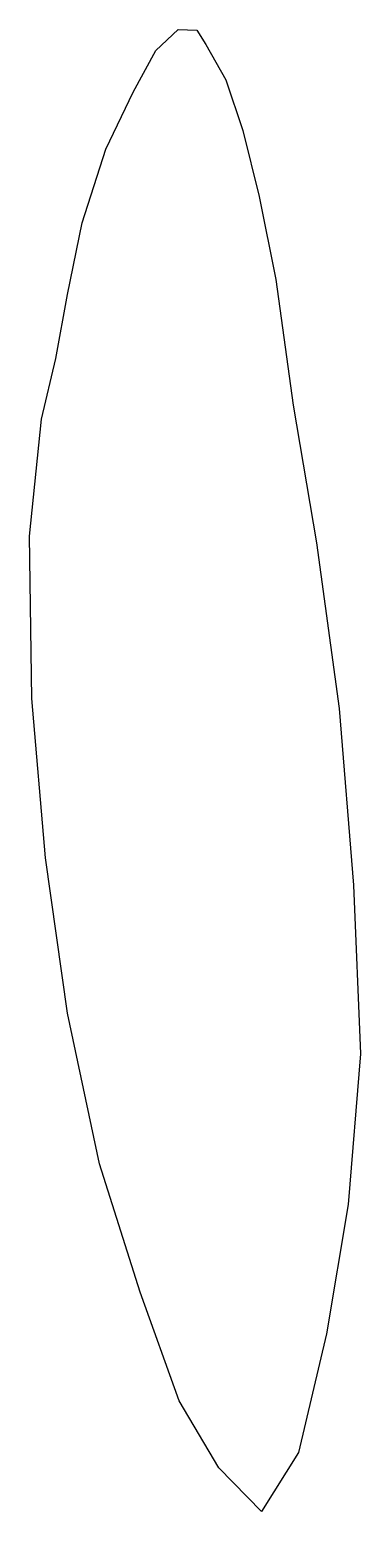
# Model space of a CAD drawing. Header units: metres. Extents: x 108.4 to 114.3, y 29.7 to 55.8.
import ezdxf

# ---------------------------------------------------------------- set-up
doc = ezdxf.new("R2010")
doc.units = ezdxf.units.M
doc.layers.add('EXTRACT', color=7, linetype='Continuous')

msp = doc.modelspace()

# ---------------------------------------------------------------- linework, layer by layer
at = {"layer": 'EXTRACT'}
msp.add_lwpolyline([(109.6516, 35.7926), (109.0851, 38.4495), (108.6941, 41.1862), (108.4548, 43.9947), (108.4149, 46.859), (108.6223, 48.9176), (108.8777, 49.9867), (109.0851, 51.1197), (109.3404, 52.3803), (109.7633, 53.6809), (110.242, 54.6862), (110.641, 55.4202), (111.0399, 55.7872), (111.367, 55.7793), (111.5266, 55.5239), (111.8777, 54.9016), (112.1809, 54.008), (112.4681, 52.8431), (112.7633, 51.383), (113.0665, 49.1649), (113.4814, 46.7394), (113.8803, 43.8191), (114.1356, 40.7074), (114.2553, 37.7314), (114.0399, 35.0745), (113.6569, 32.7926), (113.1622, 30.7021), (112.508, 29.6649), (111.758, 30.4309), (111.0559, 31.6117), (110.3697, 33.5266)], close=True, dxfattribs=at)

doc.saveas('drawing.dxf')
